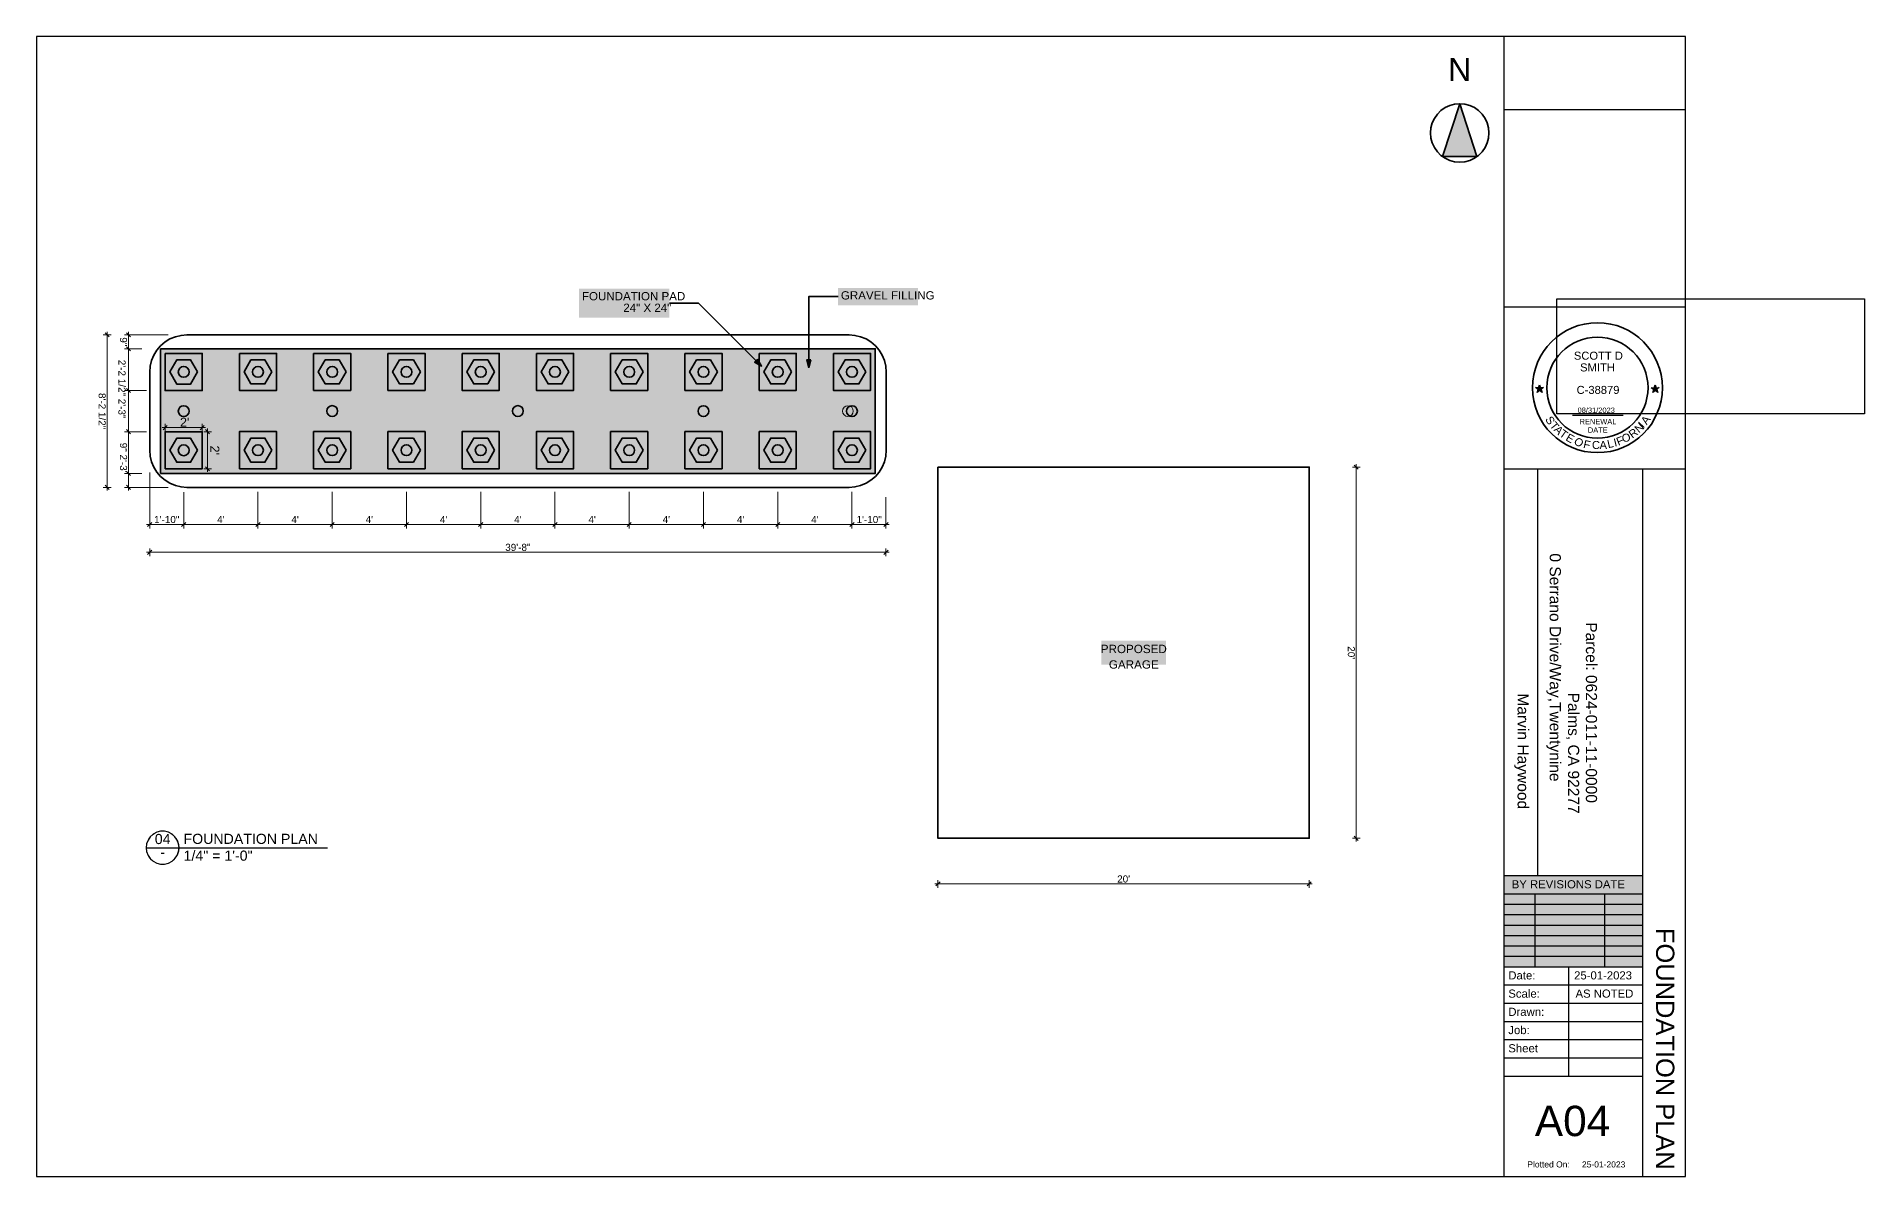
# Model space of a CAD drawing. Header units: millimetres. Extents: x -419 to 20046, y -14642 to 2638.
# Drawn here: x 5474 to 7049, y -768 to 215 of the extents above; entities that cross this region are included whole.
import ezdxf

# ---------------------------------------------------------------- set-up
doc = ezdxf.new("R2010")
doc.units = ezdxf.units.MM
for name, color, linetype in [('PDF4_Foundation Beam', 7, 'Continuous'), ('PDF4_Foundation Dim', 7, 'Continuous'), ('PDF4_FOUNDATION NOTES', 7, 'Continuous'), ('PDF4_Geometry', 7, 'Continuous'), ('PDF4_Text', 7, 'Continuous')]:
    doc.layers.add(name, color=color, linetype=linetype)
doc.layers.add('PDF4_Solid Fills', color=7, linetype='Continuous', true_color=0xffffff)
doc.styles.add('PDF Arial', font='arial.ttf')
doc.styles.get("Standard").update_dxf_attribs({"font": 'arial.ttf'})
picture_1 = doc.add_image_def('image15.png', size_in_pixel=(858, 321))

# ---------------------------------------------------------------- blocks, each defined once
blk = doc.blocks.new('star')
h = blk.add_hatch(color=256)
h.dxf.hatch_style = 1
h.paths.add_polyline_path([(116.5, 62.57), (116.86, 62.57), (116.68, 63.12)])
h.paths.add_polyline_path([(116.68, 62.02), (116.97, 62.23), (116.86, 62.57), (116.5, 62.57), (116.39, 62.23)])
h.paths.add_polyline_path([(116.5, 62.57), (115.92, 62.57), (116.39, 62.23)])
h.paths.add_polyline_path([(116.39, 62.23), (116.21, 61.67), (116.68, 62.02)])
h.paths.add_polyline_path([(116.68, 62.02), (117.15, 61.67), (116.97, 62.23)])
h.paths.add_polyline_path([(116.97, 62.23), (117.44, 62.57), (116.86, 62.57)])
for p, q in [((115.92, 62.57), (117.44, 62.57)), ((117.15, 61.67), (115.92, 62.57)), ((116.21, 61.67), (116.68, 63.12)), ((117.44, 62.57), (116.21, 61.67)), ((116.68, 63.12), (117.15, 61.67))]:
    blk.add_line(p, q)
blk = doc.blocks.new('a')
at = {"color": 1, "char_height": 15, "attachment_point": 1}
for s, insert, rotation in [('{\\C256;S}', (169, 149), 301.8504), ('{\\C256;T}', (176.1, 138.5), 308.5602), ('{\\C256;A}', (335, 138.5), 54.6588), ('{\\C256;A}', (182.8, 131.2), 313.9392), ('{\\C256;T}', (190.6, 123.2), 324.7462), ('{\\C256;E}', (201.4, 115.5), 330.0103), ('{\\C256;O}', (218.6, 109.1), 319.6464), ('{\\C256;I}', (283.7, 104.3), 13.6115), ('{\\C256;F}', (288.3, 105.4), 21.5682), ('{\\C256;O}', (299, 112.2), 12.6875), ('{\\C256;R}', (311.3, 116.8), 36.4598), ('{\\C256;N}', (322.6, 125.5), 43.0781), ('{\\C256;I}', (344.8, 127.8), 227.4846), ('{\\C256;A}', (258.4, 100.3), 1.6689), ('{\\C256;L}', (271.7, 101.5), 12.6875)]:
    blk.add_mtext_dynamic_manual_height_columns(s, width=30.733, gutter_width=125, heights=[0], dxfattribs=dict(at, insert=insert, rotation=rotation))
at = {"color": 1, "insert": (244.5, 100.5), "char_height": 15, "attachment_point": 1}
blk.add_mtext_dynamic_manual_height_columns('{\\C256;C}', width=30.733, gutter_width=125, heights=[0], dxfattribs=at)
blk = doc.blocks.new('1')
at = {"color": 1, "xscale": 0.1018808021228187, "yscale": 0.1018808021228187, "zscale": 0.1018808021228187}
blk.add_blockref('a', (510.97, 81.39), dxfattribs=at)
at = {"color": 1, "insert": (534.46, 91.84), "char_height": 1.528, "attachment_point": 1, "rotation": 347.3366}
blk.add_mtext_dynamic_manual_height_columns('{\\C256;F}', width=1.5282, gutter_width=12.74, heights=[0], dxfattribs=at)

msp = doc.modelspace()

# ---------------------------------------------------------------- linework, layer by layer
at = {"lineweight": 30}
msp.add_line((6797.749, -111.506), (6841.532, -111.506), dxfattribs=at)
at = {"lineweight": 35}
for radius in [56, 43.581]:
    msp.add_circle((6819.353, -87.731), radius, dxfattribs=at)
at = {"layer": 'PDF4_Foundation Beam', "lineweight": 35}
for points in [[(5603.521, -42.205), (6174.396, -42.205), (6179.403, -42.598), (6184.284, -43.769), (6188.925, -45.692), (6193.206, -48.315), (6197.023, -51.575), (6200.284, -55.395), (6202.909, -59.676), (6204.829, -64.315), (6206.001, -69.198), (6206.396, -74.205), (6206.396, -141.642), (6206.001, -146.648), (6204.829, -151.531), (6202.909, -156.17), (6200.284, -160.451), (6197.023, -164.271), (6193.206, -167.531), (6188.925, -170.154), (6184.284, -172.077), (6179.403, -173.248), (6174.396, -173.642), (5603.521, -173.642), (5598.515, -173.248), (5593.632, -172.077), (5588.993, -170.154), (5584.712, -167.531), (5580.893, -164.271), (5577.632, -160.451), (5575.009, -156.17), (5573.087, -151.531), (5571.915, -146.648), (5571.521, -141.642), (5571.521, -74.205), (5571.915, -69.198), (5573.087, -64.315), (5575.009, -59.676), (5577.632, -55.395), (5580.893, -51.575), (5584.712, -48.315), (5588.993, -45.692), (5593.632, -43.769), (5598.515, -42.598)], [(5580.826, -54.176), (6196.824, -54.176), (6196.824, -161.67), (5580.826, -161.67)], [(5584.826, -58.177), (5616.826, -58.177), (5616.826, -90.177), (5584.826, -90.177)], [(5648.826, -58.119), (5680.826, -58.119), (5680.826, -90.119), (5648.826, -90.119)], [(5712.825, -58.119), (5744.825, -58.119), (5744.825, -90.119), (5712.825, -90.119)], [(5776.825, -58.119), (5808.825, -58.119), (5808.825, -90.119), (5776.825, -90.119)], [(5840.825, -58.119), (5872.825, -58.119), (5872.825, -90.119), (5840.825, -90.119)], [(5904.825, -58.119), (5936.825, -58.119), (5936.825, -90.119), (5904.825, -90.119)], [(5968.825, -58.119), (6000.825, -58.119), (6000.825, -90.119), (5968.825, -90.119)], [(6032.825, -58.119), (6064.825, -58.119), (6064.825, -90.119), (6032.825, -90.119)], [(6096.825, -58.119), (6128.825, -58.119), (6128.825, -90.119), (6096.825, -90.119)], [(6160.825, -58.119), (6192.825, -58.119), (6192.825, -90.119), (6160.825, -90.119)], [(5612.826, -74.177), (5606.826, -63.783), (5594.826, -63.783), (5588.826, -74.177), (5594.826, -84.568), (5606.826, -84.568)], [(5676.826, -74.119), (5670.826, -63.725), (5658.826, -63.725), (5652.826, -74.119), (5658.826, -84.51), (5670.826, -84.51)], [(5740.826, -74.119), (5734.827, -63.725), (5722.826, -63.725), (5716.826, -74.119), (5722.826, -84.51), (5734.827, -84.51)], [(5804.826, -74.119), (5798.827, -63.725), (5786.826, -63.725), (5780.826, -74.119), (5786.826, -84.51), (5798.827, -84.51)], [(5868.826, -74.119), (5862.827, -63.725), (5850.826, -63.725), (5844.826, -74.119), (5850.826, -84.51), (5862.827, -84.51)], [(5932.826, -74.119), (5926.827, -63.725), (5914.826, -63.725), (5908.826, -74.119), (5914.826, -84.51), (5926.827, -84.51)], [(5996.827, -74.119), (5990.827, -63.725), (5978.826, -63.725), (5972.827, -74.119), (5978.826, -84.51), (5990.827, -84.51)], [(6060.827, -74.119), (6054.827, -63.725), (6042.826, -63.725), (6036.827, -74.119), (6042.826, -84.51), (6054.827, -84.51)], [(6124.827, -74.119), (6118.827, -63.725), (6106.826, -63.725), (6100.827, -74.119), (6106.826, -84.51), (6118.827, -84.51)], [(6188.827, -74.119), (6182.827, -63.725), (6170.826, -63.725), (6164.827, -74.119), (6170.826, -84.51), (6182.827, -84.51)], [(5584.826, -157.669), (5616.826, -157.669), (5616.826, -125.669), (5584.826, -125.669)], [(5648.826, -157.614), (5680.826, -157.614), (5680.826, -125.614), (5648.826, -125.614)], [(5712.825, -157.614), (5744.825, -157.614), (5744.825, -125.614), (5712.825, -125.614)], [(5776.825, -157.614), (5808.825, -157.614), (5808.825, -125.614), (5776.825, -125.614)], [(5840.825, -157.614), (5872.825, -157.614), (5872.825, -125.614), (5840.825, -125.614)], [(5904.825, -157.614), (5936.825, -157.614), (5936.825, -125.614), (5904.825, -125.614)], [(5968.825, -157.614), (6000.825, -157.614), (6000.825, -125.614), (5968.825, -125.614)], [(6032.825, -157.614), (6064.825, -157.614), (6064.825, -125.614), (6032.825, -125.614)], [(6096.825, -157.614), (6128.825, -157.614), (6128.825, -125.614), (6096.825, -125.614)], [(6160.825, -157.614), (6192.825, -157.614), (6192.825, -125.614), (6160.825, -125.614)], [(5612.826, -141.669), (5606.826, -152.063), (5594.826, -152.063), (5588.826, -141.669), (5594.826, -131.278), (5606.826, -131.278)], [(5676.826, -141.614), (5670.826, -152.005), (5658.826, -152.005), (5652.826, -141.614), (5658.826, -131.22), (5670.826, -131.22)], [(5740.826, -141.614), (5734.827, -152.005), (5722.826, -152.005), (5716.826, -141.614), (5722.826, -131.22), (5734.827, -131.22)], [(5804.826, -141.614), (5798.827, -152.005), (5786.826, -152.005), (5780.826, -141.614), (5786.826, -131.22), (5798.827, -131.22)], [(5868.826, -141.614), (5862.827, -152.005), (5850.826, -152.005), (5844.826, -141.614), (5850.826, -131.22), (5862.827, -131.22)], [(5932.826, -141.614), (5926.827, -152.005), (5914.826, -152.005), (5908.826, -141.614), (5914.826, -131.22), (5926.827, -131.22)], [(5996.827, -141.614), (5990.827, -152.005), (5978.826, -152.005), (5972.827, -141.614), (5978.826, -131.22), (5990.827, -131.22)], [(6060.827, -141.614), (6054.827, -152.005), (6042.826, -152.005), (6036.827, -141.614), (6042.826, -131.22), (6054.827, -131.22)], [(6124.827, -141.614), (6118.827, -152.005), (6106.826, -152.005), (6100.827, -141.614), (6106.826, -131.22), (6118.827, -131.22)], [(6188.827, -141.614), (6182.827, -152.005), (6170.826, -152.005), (6164.827, -141.614), (6170.826, -131.22), (6182.827, -131.22)], [(6250.934, -156.185), (6570.935, -156.185), (6570.935, -476.185), (6250.934, -476.185)]]:
    msp.add_lwpolyline(points, close=True, dxfattribs=at)
for centre, radius in [((5600.827, -74.119), 4.666), ((5664.827, -74.119), 4.666), ((5728.826, -74.121), 4.668), ((5792.826, -74.121), 4.668), ((5856.826, -74.121), 4.668), ((5920.826, -74.121), 4.668), ((5984.826, -74.121), 4.668), ((6048.826, -74.121), 4.668), ((6112.826, -74.121), 4.668), ((6176.826, -74.121), 4.668), ((5600.827, -107.923), 4.666), ((5728.826, -107.867), 4.668), ((5888.826, -107.867), 4.668), ((6048.826, -107.925), 4.668), ((6176.826, -107.925), 4.668), ((5600.827, -141.669), 4.666), ((5664.827, -141.614), 4.666), ((5728.826, -141.615), 4.668), ((5792.826, -141.615), 4.668), ((5856.826, -141.615), 4.668), ((5920.826, -141.615), 4.668), ((5984.826, -141.615), 4.668), ((6048.826, -141.615), 4.668), ((6112.826, -141.615), 4.668), ((6176.826, -141.615), 4.668)]:
    msp.add_circle(centre, radius, dxfattribs=at)
at = {"layer": 'PDF4_Foundation Beam', "lineweight": 0}
for centre, radius in [((5600.826, -107.923), 4.667), ((5728.828, -107.865), 4.666), ((5888.828, -107.865), 4.666), ((6048.826, -107.924), 4.667), ((6173.282, -107.922), 4.667)]:
    msp.add_circle(centre, radius, dxfattribs=at)
at = {"layer": 'PDF4_Foundation Beam', "color": 7, "lineweight": 0, "true_color": 0xffffff, "transparency": 33554559}
for points in [[(5580.826, -54.176), (6196.824, -54.176), (5580.826, -161.67), (6196.824, -161.67)], [(5584.826, -58.177), (5584.826, -90.177), (5616.826, -58.177), (5616.826, -90.177)], [(5648.826, -58.119), (5648.826, -90.119), (5680.826, -58.119), (5680.826, -90.119)], [(5712.825, -58.119), (5712.825, -90.119), (5744.825, -58.119), (5744.825, -90.119)], [(5776.825, -58.119), (5776.825, -90.119), (5808.825, -58.119), (5808.825, -90.119)], [(5840.825, -58.119), (5840.825, -90.119), (5872.825, -58.119), (5872.825, -90.119)], [(5904.825, -58.119), (5904.825, -90.119), (5936.825, -58.119), (5936.825, -90.119)], [(5968.825, -58.119), (5968.825, -90.119), (6000.825, -58.119), (6000.825, -90.119)], [(6032.825, -58.119), (6032.825, -90.119), (6064.825, -58.119), (6064.825, -90.119)], [(6128.825, -90.119), (6128.825, -58.119), (6096.825, -90.119), (6096.825, -58.119)], [(6160.825, -58.119), (6160.825, -90.119), (6192.825, -58.119), (6192.825, -90.119)], [(5616.826, -125.669), (5584.826, -125.669), (5616.826, -157.669), (5584.826, -157.669)], [(5680.826, -125.614), (5648.826, -125.614), (5680.826, -157.614), (5648.826, -157.614)], [(5712.825, -157.614), (5744.825, -157.614), (5712.825, -125.614), (5744.825, -125.614)], [(5776.825, -157.614), (5808.825, -157.614), (5776.825, -125.614), (5808.825, -125.614)], [(5840.825, -157.614), (5872.825, -157.614), (5840.825, -125.614), (5872.825, -125.614)], [(5904.825, -157.614), (5936.825, -157.614), (5904.825, -125.614), (5936.825, -125.614)], [(5968.825, -157.614), (6000.825, -157.614), (5968.825, -125.614), (6000.825, -125.614)], [(6032.825, -157.614), (6064.825, -157.614), (6032.825, -125.614), (6064.825, -125.614)], [(6128.825, -125.614), (6096.825, -125.614), (6128.825, -157.614), (6096.825, -157.614)], [(6160.825, -157.614), (6192.825, -157.614), (6160.825, -125.614), (6192.825, -125.614)]]:
    msp.add_solid(points, dxfattribs=at)
at = {"layer": 'PDF4_Foundation Dim', "lineweight": 13}
for points in [[(5538.199, -42.205), (5531.533, -42.205)], [(5536.644, -43.981), (5533.088, -40.426)], [(5534.866, -176.31), (5534.866, -173.642), (5534.866, -42.205), (5534.866, -39.536)], [(5587.521, -42.205), (5549.868, -42.205)], [(5554.979, -43.981), (5551.424, -40.426)], [(5553.201, -176.31), (5553.201, -173.642), (5553.201, -161.67), (5553.201, -125.669), (5553.201, -90.177), (5553.201, -54.176), (5553.201, -42.205), (5553.201, -39.536)], [(5564.826, -54.176), (5549.868, -54.176)], [(5551.424, -52.397), (5554.979, -55.955)], [(5568.826, -90.177), (5549.868, -90.177)], [(5551.424, -88.398), (5554.979, -91.953)], [(5568.826, -125.669), (5549.868, -125.669)], [(5551.424, -123.893), (5554.979, -127.448)], [(5582.16, -122.164), (5584.826, -122.164), (5616.826, -122.164), (5619.493, -122.164)], [(5586.604, -120.388), (5583.048, -123.943)], [(5584.826, -125.498), (5584.826, -118.831)], [(5615.048, -123.943), (5618.604, -120.388)], [(5616.826, -125.498), (5616.826, -118.831)], [(5624.719, -125.669), (5618.053, -125.669)], [(5623.164, -127.448), (5619.608, -123.893)], [(5621.386, -160.338), (5621.386, -157.669), (5621.386, -125.669), (5621.386, -123.003)], [(5619.608, -155.893), (5623.164, -159.448)], [(6614.78, -156.185), (6608.113, -156.185)], [(6613.225, -157.964), (6609.67, -154.409)], [(6611.446, -478.854), (6611.446, -476.185), (6611.446, -156.185), (6611.446, -153.519)], [(5533.088, -171.865), (5536.644, -175.42)], [(5564.826, -161.67), (5549.868, -161.67)], [(5551.424, -159.892), (5554.979, -163.447)], [(5551.424, -171.865), (5554.979, -175.42)], [(5571.521, -208.975), (5571.521, -160.741)], [(5624.719, -157.669), (5618.053, -157.669)], [(5538.199, -173.642), (5531.533, -173.642)], [(5587.521, -173.642), (5549.868, -173.642)], [(5600.826, -208.975), (5600.826, -177.671)], [(5664.826, -208.975), (5664.826, -177.613)], [(5728.825, -208.975), (5728.825, -177.613)], [(5792.825, -208.975), (5792.825, -177.613)], [(5856.825, -208.975), (5856.825, -177.613)], [(5920.825, -208.975), (5920.825, -177.613)], [(5984.825, -208.975), (5984.825, -177.613)], [(6048.825, -208.975), (6048.825, -177.613)], [(6112.825, -208.975), (6112.825, -177.613)], [(6176.825, -208.975), (6176.825, -177.613)], [(6206.102, -208.975), (6206.102, -181.974)], [(5573.298, -203.865), (5569.743, -207.42)], [(5602.604, -203.865), (5599.048, -207.42)], [(5666.604, -203.865), (5663.048, -207.42)], [(5730.604, -203.865), (5727.049, -207.42)], [(5794.604, -203.865), (5791.049, -207.42)], [(5858.604, -203.865), (5855.049, -207.42)], [(5922.604, -203.865), (5919.049, -207.42)], [(5986.604, -203.865), (5983.049, -207.42)], [(6050.604, -203.865), (6047.049, -207.42)], [(6114.604, -203.865), (6111.049, -207.42)], [(6178.604, -203.865), (6175.049, -207.42)], [(6204.323, -207.42), (6207.878, -203.865)], [(5568.854, -205.642), (5571.521, -205.642), (5600.826, -205.642), (5664.826, -205.642), (5728.825, -205.642), (5792.825, -205.642), (5856.825, -205.642), (5920.825, -205.642), (5984.825, -205.642), (6048.825, -205.642), (6112.825, -205.642), (6176.825, -205.642), (6206.102, -205.642), (6208.767, -205.642)], [(5568.854, -229.642), (5571.521, -229.642), (6206.102, -229.642), (6208.767, -229.642)], [(5573.298, -227.865), (5569.743, -231.42)], [(5571.521, -232.975), (5571.521, -226.308)], [(6204.323, -231.42), (6207.878, -227.865)], [(6206.102, -232.975), (6206.102, -226.308)], [(6614.78, -476.185), (6608.113, -476.185)], [(6609.67, -474.409), (6613.225, -477.964)], [(6248.269, -515.52), (6250.934, -515.52), (6570.935, -515.52), (6573.6, -515.52)], [(6252.711, -513.741), (6249.155, -517.297)], [(6250.934, -518.854), (6250.934, -512.187)], [(6569.156, -517.297), (6572.711, -513.741)], [(6570.935, -518.854), (6570.935, -512.187)]]:
    msp.add_lwpolyline(points, dxfattribs=at)
at = {"layer": 'PDF4_FOUNDATION NOTES', "lineweight": 35}
for points in [[(6725.837, 131.868), (6725.454, 136.244), (6724.318, 140.486), (6722.461, 144.467), (6719.941, 148.064), (6716.837, 151.17), (6713.239, 153.689), (6709.258, 155.546), (6705.015, 156.682), (6700.64, 157.065), (6696.266, 156.682), (6692.023, 155.546), (6688.042, 153.689), (6684.444, 151.17), (6681.34, 148.064), (6678.82, 144.467), (6676.963, 140.486), (6675.827, 136.244), (6675.444, 131.868), (6675.827, 127.493), (6676.963, 123.251), (6678.82, 119.27), (6681.34, 115.672), (6684.444, 112.566), (6688.042, 110.047), (6692.023, 108.191), (6696.266, 107.054), (6700.64, 106.672), (6705.015, 107.054), (6709.258, 108.191), (6713.239, 110.047), (6716.837, 112.566), (6719.941, 115.672), (6722.461, 119.27), (6724.318, 123.251), (6725.454, 127.493)], [(6715.451, 111.484), (6700.64, 157.065), (6685.83, 111.484)], [(6095.445, -63.201), (6098.879, -69.15), (6092.932, -65.716)], [(6141.353, -63.609), (6139.574, -70.244), (6137.795, -63.609)]]:
    msp.add_lwpolyline(points, close=True, dxfattribs=at)
for points in [[(6094.187, -64.458), (6044.635, -14.906), (6019.438, -14.906)], [(6139.574, -63.609), (6139.574, -9.224), (6164.771, -9.224)]]:
    msp.add_lwpolyline(points, dxfattribs=at)
at = {"layer": 'PDF4_FOUNDATION NOTES', "lineweight": 25}
msp.add_lwpolyline([(5596.889, -484.291), (5596.476, -480.887), (5595.26, -477.682), (5593.312, -474.86), (5590.746, -472.587), (5587.71, -470.995), (5584.381, -470.173), (5580.953, -470.173), (5577.624, -470.995), (5574.588, -472.587), (5572.021, -474.86), (5570.074, -477.682), (5568.858, -480.887), (5568.445, -484.291), (5568.858, -487.695), (5570.074, -490.9), (5572.021, -493.722), (5574.588, -495.995), (5577.624, -497.59), (5580.953, -498.409), (5584.381, -498.409), (5587.71, -497.59), (5590.746, -495.995), (5593.312, -493.722), (5595.26, -490.9), (5596.476, -487.695)], close=True, dxfattribs=at)
msp.add_lwpolyline([(5568.445, -484.291), (5724.864, -484.291)], dxfattribs=at)
at = {"layer": 'PDF4_FOUNDATION NOTES', "lineweight": 0}
msp.add_circle((5582.667, -484.292), 14.222, dxfattribs=at)
at = {"layer": 'PDF4_FOUNDATION NOTES', "color": 7, "lineweight": 0, "true_color": 0xffffff, "transparency": 33554559}
for points in [[(6715.451, 111.484), (6685.83, 111.484), (6700.64, 157.065)], [(5941.585, -27.351), (5941.585, -2.462), (6019.438, -27.351), (6019.438, -2.462)], [(6164.771, -16.693), (6164.771, -1.759), (6233.795, -16.693), (6233.795, -1.759)], [(6391.863, -326.531), (6391.863, -305.842), (6447.543, -326.531), (6447.543, -305.842)]]:
    msp.add_solid(points, dxfattribs=at)
at = {"layer": 'PDF4_FOUNDATION NOTES', "lineweight": 0, "transparency": 33554559}
for points in [[(6098.879, -69.15), (6092.932, -65.716), (6095.445, -63.201)], [(6139.574, -70.244), (6137.795, -63.609), (6141.353, -63.609)]]:
    msp.add_solid(points, dxfattribs=at)
at = {"layer": 'PDF4_Geometry', "lineweight": 25}
msp.add_lwpolyline([(6895.102, 214.987), (5473.999, 214.987), (5473.999, -767.69), (6895.102, -767.69)], close=True, dxfattribs=at)
for points in [[(6738.552, 214.987), (6738.552, -767.69)], [(6738.552, 152.004), (6895.102, 152.004)], [(6738.552, -18), (6895.102, -18)], [(6738.552, -157.589), (6895.102, -157.589)], [(6767.944, -508.279), (6767.944, -157.589)], [(6858.552, -767.69), (6858.552, -157.589)], [(6738.552, -508.279), (6858.552, -508.279)], [(6738.552, -523.994), (6858.552, -523.994)], [(6738.552, -532.974), (6858.552, -532.974)], [(6765.429, -523.994), (6765.429, -523.994), (6765.429, -532.974), (6765.429, -541.954), (6765.429, -550.932), (6765.429, -559.912), (6765.429, -568.892), (6765.429, -577.872), (6765.429, -586.85)], [(6825.428, -523.994), (6825.428, -523.994), (6825.428, -532.974), (6825.428, -541.954), (6825.428, -550.932), (6825.428, -559.912), (6825.428, -568.892), (6825.428, -577.872), (6825.428, -586.85)], [(6738.552, -541.954), (6858.552, -541.954)], [(6738.552, -550.932), (6858.552, -550.932)], [(6738.552, -559.912), (6858.552, -559.912)], [(6738.552, -568.892), (6858.552, -568.892)], [(6738.552, -577.872), (6858.552, -577.872)], [(6738.552, -586.85), (6858.552, -586.85)], [(6794.552, -681.137), (6794.552, -586.85)], [(6738.552, -602.565), (6858.552, -602.565)], [(6738.552, -618.281), (6858.552, -618.281)], [(6738.552, -633.993), (6858.552, -633.993)], [(6738.552, -649.709), (6858.552, -649.709)], [(6738.552, -665.424), (6858.552, -665.424)], [(6738.552, -681.137), (6858.552, -681.137)]]:
    msp.add_lwpolyline(points, dxfattribs=at)
at = {"layer": 'PDF4_Solid Fills', "lineweight": 0, "transparency": 33554559}
msp.add_solid([(6738.552, -508.279), (6858.552, -508.279), (6738.552, -586.85), (6858.552, -586.85)], dxfattribs=at)

# ---------------------------------------------------------------- block references
at = {"xscale": 4.597039828451667, "yscale": 4.597039828451667, "zscale": 4.597039828451667, "rotation": 287.9700872862333}
for p in [(6331.438, 333.016), (6431.139, 332.994)]:
    msp.add_blockref('star', p, dxfattribs=at)
at = {"color": 1, "xscale": 4.51217474996896, "yscale": 4.51217474996896, "zscale": 4.51217474996896}
msp.add_blockref('1', (4396.616, -547.103), dxfattribs=at)

# ---------------------------------------------------------------- texts
at = {"attachment_point": 1}
for s, width, heights, insert, char_height, line_spacing_factor in [('SCOTT D\\P  SMITH', 46.3475, [0], (6799.017, -56.695), 6.8956, 0.88), ('RENEWAL\\P    DATE', 31.39541, [17.047], (6803.933, -114.595), 4.597, 0.96)]:
    msp.add_mtext_dynamic_manual_height_columns(s, width=width, gutter_width=4.597, heights=heights, dxfattribs=dict(at, insert=insert, char_height=char_height, line_spacing_factor=line_spacing_factor))
for s, width, insert, char_height in [('C-38879', 41.58956, (6801.358, -86.188), 6.8956), ('08/31/2023', 38.13279, (6802.215, -104.86), 4.597)]:
    msp.add_mtext_dynamic_manual_height_columns(s, width=width, gutter_width=4.597, heights=[0], dxfattribs=dict(at, insert=insert, char_height=char_height))
at = {"layer": 'PDF4_Text', "attachment_point": 7, "style": 'PDF Arial'}
for s, insert, char_height in [('N', (6690.685, 176.575), 19.789), ('FOUNDATION PAD', (5944.076, -12.5), 7.1264), ('24" X 24"', (5979.717, -22.402), 7.1264), ('GRAVEL FILLING', (6167.26, -11.788), 7.1264), ("2'", (5597.589, -121.424), 7.8536), ('1\'-10"', (5575.336, -204.503), 6.1083), ("4'", (5629.641, -204.398), 6.1083), ("4'", (5693.641, -204.398), 6.1083), ("4'", (5757.641, -204.398), 6.1083), ("4'", (5821.641, -204.398), 6.1083), ("4'", (5885.641, -204.398), 6.1083), ("4'", (5949.641, -204.398), 6.1083), ("4'", (6013.641, -204.398), 6.1083), ("4'", (6077.641, -204.398), 6.1083), ("4'", (6141.642, -204.398), 6.1083), ('1\'-10"', (6180.775, -204.487), 6.1083), ('39\'-8"', (5877.974, -228.507), 6.1083), ('PROPOSED', (6391.262, -316.632), 7.1863), ('GARAGE', (6398.222, -330.018), 7.1863), ('04', (5575.922, -481.267), 8.7262), ('FOUNDATION PLAN', (5600.679, -481.14), 8.72621), ('1/4" = 1\'-0"', (5600.743, -495.615), 8.72621), ('-', (5580.636, -492.467), 8.726), ("20'", (6405.387, -514.38), 6.1083), ('BY REVISIONS DATE', (6745.485, -519.406), 6.98094), ('Date:', (6742.498, -597.943), 7.0075), ('25-01-2023', (6799.227, -597.941), 6.9809), ('Scale:', (6742.498, -613.662), 7.0075), ('AS NOTED', (6800.436, -613.65), 6.9809), ('Drawn:', (6742.498, -629.372), 7.0075), ('Job:', (6742.498, -645.095), 7.0075), ('Sheet', (6742.498, -660.801), 7.0075), ('A04', (6765.369, -733.288), 26.1786)]:
    msp.add_mtext(s, dxfattribs=dict(at, insert=insert, char_height=char_height))
at = {"layer": 'PDF4_Text', "attachment_point": 7, "rotation": 270, "style": 'PDF Arial'}
for s, insert, char_height in [('9"', (5545.824, -44.303), 6.1083), ('2\'-2 1/2" 2\'-3"', (5544.5, -63.692), 6.10834), ('8\'-2 1/2"', (5527.41, -92.317), 6.1083), ('9" 2\'-3"', (5545.824, -135.186), 6.1083), ("2'", (5623.706, -137.572), 7.8536), ('0 Serrano Drive/Way,Twentynine', (6775.314, -230.545), 9.59881), ('Parcel: 0624-011-11-0000', (6809.243, -289.911), 9.59881), ("20'", (6604.072, -310.632), 6.1083), ('Marvin Haywood', (6747.584, -351.231), 9.59881), ('Palms, CA 92277', (6792.212, -350.63), 9.59881), ('FOUNDATION PLAN', (6869.695, -553.445), 15.70715)]:
    msp.add_mtext(s, dxfattribs=dict(at, insert=insert, char_height=char_height))
at = {"layer": 'PDF4_Text', "color": 5, "attachment_point": 7, "style": 'PDF Arial'}
for s, insert, char_height in [('Plotted On:', (6758.907, -760.016), 5.23572), ('25-01-2023', (6805.983, -760.019), 5.2357)]:
    msp.add_mtext(s, dxfattribs=dict(at, insert=insert, char_height=char_height))

# ---------------------------------------------------------------- pictures from other files: only their frames are drawn
at = {"color": 7, "true_color": 0xffffff}
image = msp.add_image(picture_1, insert=(6784.458, -110.363), size_in_units=(265.01, 99.147), dxfattribs=dict(at, brightness=7, contrast=73))
image.dxf.flags = 15

doc.saveas('drawing.dxf')
